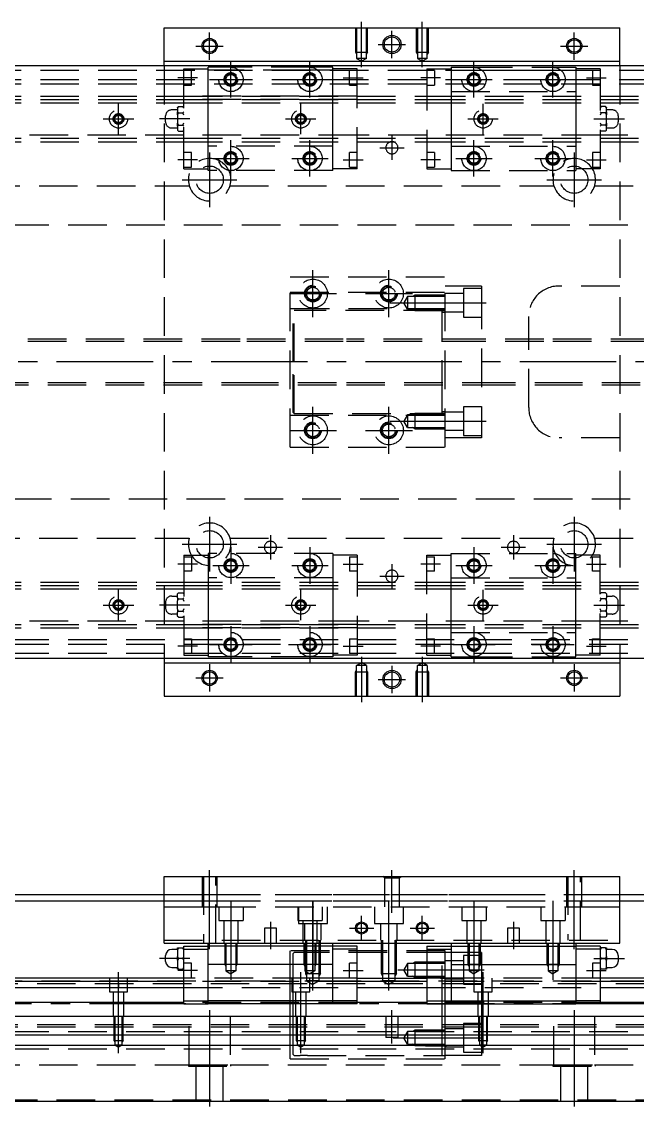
# Model space of a CAD drawing. Extents: x -94 to 670, y -24 to 355.
# Drawn here: x 108.1 to 310.8, y -2 to 355.3 of the extents above; entities that cross this region are included whole.
import ezdxf

# ---------------------------------------------------------------- set-up
doc = ezdxf.new("R2010")
doc.units = 0
doc.linetypes.add('CENTER', pattern=[50.8, 31.75, -6.35, 6.35, -6.35])
doc.linetypes.add('DASHED', pattern=[19.05, 12.7, -6.35])
doc.layers.get('0').update_dxf_attribs({"linetype": 'CONTINUOUS'})
doc.layers.add('CENTER', color=1, linetype='CENTER')

msp = doc.modelspace()

# ---------------------------------------------------------------- linework, layer by layer
at = {"color": 7, "linetype": 'CONTINUOUS'}
for p, q in [((155, 353.31), (305, 353.31)), ((155, 342.31), (155, 353.31)), ((305, 342.31), (305, 353.31)), ((474, 340.81), (-14, 340.81)), ((155, 342.31), (305, 342.31)), ((155, 340.81), (155, 342.31)), ((305, 340.81), (305, 342.31)), ((-14, 145.81), (474, 145.81)), ((155, 145.81), (155, 144.31)), ((155, 144.31), (305, 144.31)), ((155, 144.31), (155, 133.31)), ((305, 145.81), (305, 144.31)), ((305, 144.31), (305, 133.31)), ((155, 133.31), (305, 133.31)), ((155, 74), (305, 74)), ((155, 52), (155, 74)), ((305, 52), (305, 74)), ((-14, 68), (155, 68)), ((305, 68), (474, 68)), ((-6, 66), (155, 66)), ((305, 66), (466, 66)), ((155, 52), (305, 52)), ((159.72, 50.49), (159.43, 49.9)), ((159.43, 50.49), (159.72, 50.49)), ((159.43, 49.9), (159.43, 50.49)), ((159.72, 50.49), (161.19, 50.49)), ((161.45, 49.97), (161.19, 50.49)), ((161.19, 50.49), (161.5, 50.49)), ((161.5, 51), (169.5, 51)), ((161.5, 50.01), (161.5, 51)), ((169.5, 51.01), (169.5, 52)), ((169.5, 45), (169.5, 51.01)), ((210.5, 51.01), (169.5, 51.01)), ((210.5, 51.01), (210.5, 52)), ((210.5, 45), (210.5, 51.01)), ((218.5, 51), (210.5, 51)), ((218.5, 50.01), (218.5, 51)), ((241.5, 51), (249.5, 51)), ((241.5, 51), (241.5, 50.01)), ((249.5, 52), (249.5, 51.01)), ((249.5, 51.01), (290.5, 51.01)), ((249.5, 51.01), (249.5, 45)), ((290.5, 52), (290.5, 51.01)), ((290.5, 51.01), (290.5, 45)), ((298.5, 51), (290.5, 51)), ((298.5, 51), (298.5, 50.01)), ((298.5, 50.49), (298.81, 50.49)), ((298.81, 50.49), (298.55, 49.97)), ((300.28, 50.49), (298.81, 50.49)), ((300.57, 49.9), (300.28, 50.49)), ((300.28, 50.49), (300.57, 50.49)), ((300.57, 50.49), (300.57, 49.9)), ((155.5, 47), (155.5, 47.97)), ((155.5, 46.03), (155.5, 47)), ((159.43, 49.97), (157.5, 49.97)), ((159.43, 49.9), (159.43, 47.59)), ((159.43, 46.41), (159.43, 47.59)), ((159.43, 47.59), (159.72, 47)), ((159.72, 47), (159.43, 46.41)), ((161.19, 47), (159.72, 47)), ((161.19, 47), (161.5, 47.64)), ((161.5, 46.36), (161.19, 47)), ((161.5, 49.85), (161.45, 49.97)), ((161.5, 50.01), (169.5, 50.01)), ((161.5, 33), (161.5, 50.01)), ((218.5, 50.01), (210.5, 50.01)), ((218.5, 33), (218.5, 50.01)), ((241.5, 50.01), (241.5, 33)), ((241.5, 50.01), (249.5, 50.01)), ((298.5, 50.01), (290.5, 50.01)), ((298.5, 50.01), (298.5, 33)), ((298.55, 49.97), (298.5, 49.85)), ((298.5, 47.64), (298.81, 47)), ((298.81, 47), (298.5, 46.36)), ((300.28, 47), (298.81, 47)), ((300.28, 47), (300.57, 47.59)), ((300.57, 46.41), (300.28, 47)), ((302.5, 49.97), (300.57, 49.97)), ((300.57, 47.59), (300.57, 49.9)), ((300.57, 47.59), (300.57, 46.41)), ((304.5, 47.97), (304.5, 46.03)), ((157.5, 44.03), (159.43, 44.03)), ((159.43, 46.41), (159.43, 44.1)), ((159.43, 44.1), (159.72, 43.5)), ((159.43, 43.5), (159.43, 44.1)), ((159.72, 43.5), (159.43, 43.5)), ((159.72, 43.5), (161.19, 43.5)), ((161.19, 43.5), (161.5, 44.15)), ((161.5, 43.5), (161.19, 43.5)), ((210.5, 45), (169.5, 45)), ((169.5, 33), (169.5, 45)), ((210.5, 33), (210.5, 45)), ((249.5, 45), (290.5, 45)), ((249.5, 45), (249.5, 33)), ((290.5, 45), (290.5, 33)), ((298.5, 44.15), (298.81, 43.5)), ((298.81, 43.5), (298.5, 43.5)), ((300.28, 43.5), (298.81, 43.5)), ((300.28, 43.5), (300.57, 44.1)), ((300.57, 43.5), (300.28, 43.5)), ((300.57, 44.1), (300.57, 46.41)), ((300.57, 44.1), (300.57, 43.5)), ((300.57, 44.03), (302.5, 44.03)), ((161.5, 40.5), (0, 40.5)), ((161.5, 39.38), (0, 39.38)), ((218.5, 40.5), (241.5, 40.5)), ((241.5, 39.38), (218.5, 39.38)), ((460, 40.5), (298.5, 40.5)), ((460, 39.38), (298.5, 39.38)), ((0, 37.47), (161.5, 37.47)), ((218.5, 37.47), (241.5, 37.47)), ((298.5, 37.47), (460, 37)), ((159.5, 32.52), (0, 32.52)), ((161.5, 32.52), (159.5, 32.52)), ((161.5, 33), (169.5, 33)), ((161.5, 32), (161.5, 33)), ((210.5, 33), (169.5, 33)), ((169.5, 32), (169.5, 33)), ((218.5, 33), (210.5, 33)), ((210.5, 32), (210.5, 33)), ((218.5, 32), (218.5, 33)), ((241.5, 32.52), (218.5, 32.52)), ((241.5, 33), (249.5, 33)), ((241.5, 33), (241.5, 32)), ((249.5, 33), (290.5, 33)), ((249.5, 33), (249.5, 32)), ((298.5, 33), (290.5, 33)), ((290.5, 33), (290.5, 32)), ((298.5, 33), (298.5, 32)), ((460, 32.52), (298.5, 32.52)), ((161.5, 32), (169.5, 32)), ((210.5, 32), (169.5, 32)), ((218.5, 32), (210.5, 32)), ((241.5, 32), (249.5, 32)), ((249.5, 32), (290.5, 32)), ((298.5, 32), (290.5, 32)), ((0, 28), (460, 28)), ((460, 21.7), (0, 21.7)), ((460, 18.3), (0, 18.3)), ((0, 0), (460, 0))]:
    msp.add_line(p, q, dxfattribs=at)
at = {"color": 3, "linetype": 'DASHED'}
for p, q in [((218, 353.31), (218, 345.31)), ((218.38, 353.31), (218.38, 345.31)), ((221.62, 345.31), (221.62, 353.31)), ((222, 345.31), (222, 353.31)), ((238, 353.31), (238, 345.31)), ((238.38, 353.31), (238.38, 345.31)), ((241.62, 345.31), (241.62, 353.31)), ((242, 345.31), (242, 353.31)), ((218, 345.31), (220, 345.31)), ((218, 345.31), (218.38, 344.65)), ((218.38, 345.31), (218.38, 343.21)), ((218.38, 343.21), (220, 342.27)), ((221.62, 343.21), (218.38, 343.21)), ((220, 345.31), (222, 345.31)), ((221.62, 343.21), (220, 342.27)), ((222, 345.31), (221.62, 344.65)), ((221.62, 343.21), (221.62, 345.31)), ((238, 345.31), (240, 345.31)), ((238, 345.31), (238.38, 344.65)), ((238.38, 345.31), (238.38, 343.21)), ((238.38, 343.21), (240, 342.27)), ((241.62, 343.21), (238.38, 343.21)), ((240, 345.31), (242, 345.31)), ((241.62, 343.21), (240, 342.27)), ((242, 345.31), (241.62, 344.65)), ((241.62, 343.21), (241.62, 345.31)), ((155, 340.81), (155, 145.81)), ((161.5, 339.76), (169.5, 339.76)), ((161.5, 338.77), (161.5, 339.76)), ((177, 340.31), (169.5, 340.31)), ((169.5, 339.32), (169.5, 340.31)), ((203, 340.31), (177, 340.31)), ((210.5, 340.31), (203, 340.31)), ((210.5, 339.32), (210.5, 340.31)), ((218.5, 339.76), (210.5, 339.76)), ((218.5, 338.77), (218.5, 339.76)), ((241.5, 339.76), (249.5, 339.76)), ((241.5, 339.76), (241.5, 338.77)), ((249.5, 340.31), (257, 340.31)), ((249.5, 340.31), (249.5, 339.32)), ((257, 340.31), (283, 340.31)), ((283, 340.31), (290.5, 340.31)), ((290.5, 340.31), (290.5, 339.32)), ((298.5, 339.76), (290.5, 339.76)), ((298.5, 339.76), (298.5, 338.77)), ((305, 340.81), (305, 145.81)), ((0, 339.31), (460, 339.31)), ((0, 336.31), (460, 336.31)), ((164, 339.21), (161.5, 339.21)), ((161.5, 307.85), (161.5, 338.77)), ((164, 334.41), (164, 339.21)), ((174.37, 339.32), (169.5, 339.32)), ((169.5, 332.31), (169.5, 339.32)), ((179.63, 339.32), (174.37, 339.32)), ((200.37, 339.32), (179.63, 339.32)), ((205.63, 339.32), (200.37, 339.32)), ((210.5, 339.32), (205.63, 339.32)), ((210.5, 332.31), (210.5, 339.32)), ((216, 334.41), (216, 339.21)), ((218.5, 339.21), (216, 339.21)), ((218.5, 307.85), (218.5, 338.77)), ((244, 339.21), (241.5, 339.21)), ((241.5, 338.77), (241.5, 307.85)), ((244, 339.21), (244, 334.41)), ((249.5, 339.32), (249.5, 332.31)), ((259.63, 339.32), (280.37, 339.32)), ((280.37, 339.32), (285.63, 339.32)), ((290.5, 339.32), (290.5, 332.31)), ((296, 339.21), (296, 334.41)), ((298.5, 339.21), (296, 339.21)), ((298.5, 338.77), (298.5, 307.85)), ((0, 334.81), (460, 334.81)), ((161.5, 334.41), (164, 334.41)), ((169.5, 331.81), (169.5, 332.31)), ((210.5, 331.81), (210.5, 332.31)), ((216, 334.41), (218.5, 334.41)), ((241.5, 334.41), (244, 334.41)), ((249.5, 332.31), (290.5, 332.31)), ((249.5, 332.31), (249.5, 331.81)), ((290.5, 332.31), (290.5, 331.81)), ((296, 334.41), (298.5, 334.41)), ((0, 330.81), (161.5, 330.81)), ((0, 329.69), (161.5, 329.69)), ((218.5, 330.81), (161.5, 330.81)), ((161.5, 330.81), (218.5, 330.81)), ((161.5, 330.81), (218.5, 330.81)), ((218.5, 330.81), (161.5, 330.81)), ((218.5, 329.69), (161.5, 329.69)), ((161.5, 329.69), (218.5, 329.69)), ((169.5, 326.81), (169.5, 331.81)), ((210.5, 326.81), (210.5, 331.81)), ((218.5, 330.81), (241.5, 330.81)), ((218.5, 329.69), (241.5, 329.69)), ((241.5, 330.81), (298.5, 330.81)), ((241.5, 330.81), (298.5, 330.81)), ((241.5, 329.69), (298.5, 329.69)), ((241.5, 329.69), (298.5, 329.69)), ((249.5, 331.81), (249.5, 326.81)), ((290.5, 331.81), (290.5, 326.81)), ((298.5, 330.81), (460, 330.81)), ((298.5, 329.69), (460, 329.69)), ((0, 328.61), (161.5, 328.61)), ((159.43, 326.28), (157.5, 326.28)), ((159.72, 327.35), (159.43, 327.05)), ((159.72, 327.35), (159.43, 327)), ((159.43, 327), (159.43, 327.05)), ((159.43, 327), (159.43, 325.67)), ((159.43, 324.65), (159.43, 325.67)), ((159.43, 325.67), (159.72, 325.33)), ((159.72, 325.33), (159.43, 324.65)), ((159.72, 327.35), (161.19, 327.35)), ((159.72, 325.33), (161.19, 325.33)), ((161.5, 327.03), (161.19, 327.35)), ((161.5, 326.98), (161.19, 327.35)), ((161.19, 325.33), (161.5, 325.7)), ((161.5, 324.59), (161.19, 325.33)), ((161.5, 328.61), (218.5, 328.61)), ((161.5, 328.61), (218.5, 328.61)), ((169.5, 326.31), (169.5, 326.81)), ((169.5, 320.31), (169.5, 326.31)), ((210.5, 326.31), (210.5, 326.81)), ((210.5, 320.31), (210.5, 326.31)), ((218.5, 328.61), (241.5, 328.61)), ((241.5, 328.61), (298.5, 328.61)), ((241.5, 328.61), (298.5, 328.61)), ((249.5, 326.81), (249.5, 326.31)), ((249.5, 326.31), (249.5, 320.31)), ((290.5, 326.81), (290.5, 326.31)), ((290.5, 326.31), (290.5, 320.31)), ((298.5, 328.61), (460, 328.61)), ((298.81, 327.35), (298.5, 327.03)), ((298.81, 327.35), (298.5, 326.98)), ((298.5, 325.7), (298.81, 325.33)), ((298.81, 325.33), (298.5, 324.59)), ((300.28, 327.35), (298.81, 327.35)), ((300.28, 325.33), (298.81, 325.33)), ((300.57, 327.05), (300.28, 327.35)), ((300.57, 327), (300.28, 327.35)), ((300.28, 325.33), (300.57, 325.67)), ((300.57, 324.65), (300.28, 325.33)), ((300.57, 327.05), (300.57, 327)), ((300.57, 325.67), (300.57, 327)), ((302.5, 326.28), (300.57, 326.28)), ((300.57, 325.67), (300.57, 324.65)), ((155.5, 322.34), (155.5, 324.28)), ((159.43, 324.65), (159.43, 321.97)), ((159.43, 321.97), (159.72, 321.29)), ((159.43, 320.95), (159.43, 321.97)), ((161.19, 321.29), (161.5, 322.03)), ((298.5, 322.03), (298.81, 321.29)), ((300.28, 321.29), (300.57, 321.97)), ((300.57, 321.97), (300.57, 324.65)), ((300.57, 321.97), (300.57, 320.95)), ((304.5, 324.28), (304.5, 322.34)), ((161.5, 318.01), (0, 318.01)), ((157.5, 320.34), (159.43, 320.34)), ((159.72, 321.29), (159.43, 320.95)), ((159.43, 320.95), (159.43, 319.62)), ((159.43, 319.57), (159.43, 319.62)), ((159.43, 319.62), (159.72, 319.27)), ((159.43, 319.57), (159.72, 319.27)), ((159.72, 321.29), (161.19, 321.29)), ((159.72, 319.27), (161.19, 319.27)), ((161.5, 320.92), (161.19, 321.29)), ((161.19, 319.27), (161.5, 319.64)), ((161.19, 319.27), (161.5, 319.59)), ((218.5, 318.01), (161.5, 318.01)), ((218.5, 318.01), (161.5, 318.01)), ((169.5, 319.81), (169.5, 320.31)), ((169.5, 314.81), (169.5, 319.81)), ((210.5, 319.81), (210.5, 320.31)), ((210.5, 314.81), (210.5, 319.81)), ((241.5, 318.01), (218.5, 318.01)), ((298.5, 318.01), (241.5, 318.01)), ((298.5, 318.01), (241.5, 318.01)), ((249.5, 320.31), (249.5, 319.81)), ((249.5, 319.81), (249.5, 314.81)), ((290.5, 320.31), (290.5, 319.81)), ((290.5, 319.81), (290.5, 314.81)), ((298.81, 321.29), (298.5, 320.92)), ((298.5, 319.64), (298.81, 319.27)), ((298.5, 319.59), (298.81, 319.27)), ((460, 318.01), (298.5, 318.01)), ((300.28, 321.29), (298.81, 321.29)), ((300.28, 319.27), (298.81, 319.27)), ((300.57, 320.95), (300.28, 321.29)), ((300.28, 319.27), (300.57, 319.62)), ((300.28, 319.27), (300.57, 319.57)), ((300.57, 319.62), (300.57, 320.95)), ((300.57, 320.34), (302.5, 320.34)), ((300.57, 319.62), (300.57, 319.57)), ((0, 316.93), (161.5, 316.93)), ((0, 315.81), (161.5, 315.81)), ((161.5, 316.93), (218.5, 316.93)), ((161.5, 315.81), (218.5, 315.81)), ((169.5, 314.31), (169.5, 314.81)), ((210.5, 314.31), (210.5, 314.81)), ((218.5, 316.93), (241.5, 316.93)), ((218.5, 315.81), (241.5, 315.81)), ((241.5, 316.93), (298.5, 316.93)), ((241.5, 315.81), (298.5, 315.81)), ((249.5, 314.81), (249.5, 314.31)), ((290.5, 314.81), (290.5, 314.31)), ((298.5, 316.93), (460, 316.93)), ((298.5, 315.81), (460, 315.81)), ((164, 312.21), (161.5, 312.21)), ((164, 307.41), (164, 312.21)), ((210.5, 314.31), (169.5, 314.31)), ((169.5, 307.3), (169.5, 314.31)), ((210.5, 307.3), (210.5, 314.31)), ((216, 307.41), (216, 312.21)), ((218.5, 312.21), (216, 312.21)), ((244, 312.21), (241.5, 312.21)), ((244, 312.21), (244, 307.41)), ((249.5, 314.31), (290.5, 314.31)), ((249.5, 314.31), (249.5, 307.3)), ((290.5, 314.31), (290.5, 307.3)), ((298.5, 312.21), (296, 312.21)), ((296, 312.21), (296, 307.41)), ((161.5, 306.86), (161.5, 307.85)), ((161.5, 307.41), (164, 307.41)), ((169.5, 306.31), (169.5, 307.3)), ((210.5, 306.31), (210.5, 307.3)), ((216, 307.41), (218.5, 307.41)), ((218.5, 306.86), (218.5, 307.85)), ((241.5, 307.85), (241.5, 306.86)), ((241.5, 307.41), (244, 307.41)), ((249.5, 307.3), (249.5, 306.31)), ((290.5, 307.3), (290.5, 306.31)), ((296, 307.41), (298.5, 307.41)), ((298.5, 307.85), (298.5, 306.86)), ((161.5, 306.86), (169.5, 306.86)), ((210.5, 306.31), (169.5, 306.31)), ((218.5, 306.86), (210.5, 306.86)), ((241.5, 306.86), (249.5, 306.86)), ((249.5, 306.31), (290.5, 306.31)), ((298.5, 306.86), (290.5, 306.86)), ((56.71, 301.31), (163.29, 301.31)), ((176.71, 301.31), (283.29, 301.31)), ((296.71, 301.31), (403.29, 301.31)), ((460, 288.31), (10, 288.31)), ((196.5, 271.31), (247.5, 271.31)), ((196.5, 215.31), (196.5, 271.31)), ((247.5, 215.31), (247.5, 271.31)), ((259.5, 268.31), (247.5, 268.31)), ((259.5, 268.31), (259.5, 266.8)), ((305, 268.31), (285, 268.31)), ((196.5, 266.31), (247.5, 266.31)), ((235.1, 264.86), (233.91, 262.8)), ((237.5, 264.86), (235.1, 264.86)), ((235.1, 264.86), (235.1, 260.73)), ((237.5, 265.3), (236.75, 264.86)), ((247.5, 265.3), (237.5, 265.3)), ((237.5, 265.3), (237.5, 260.3)), ((247.5, 264.86), (237.5, 264.86)), ((253.5, 265.8), (247.5, 265.8)), ((259.5, 267.55), (253.5, 267.55)), ((253.5, 267.55), (253.5, 258.05)), ((259.5, 266.8), (259.5, 219.82)), ((235.1, 260.73), (233.91, 262.8)), ((247.5, 260.81), (196.5, 260.81)), ((197.5, 243.31), (197.5, 259.97)), ((246.5, 260.31), (197.84, 260.31)), ((197.84, 243.31), (197.84, 260.31)), ((235.1, 260.73), (237.5, 260.73)), ((237.5, 260.3), (236.75, 260.73)), ((237.5, 260.73), (247.5, 260.73)), ((237.5, 260.3), (247.5, 260.3)), ((246.5, 256.27), (246.5, 260.31)), ((247.5, 259.63), (246.5, 259.63)), ((247.5, 259.8), (253.5, 259.8)), ((253.5, 258.05), (259.5, 258.05)), ((275, 228.31), (275, 258.31)), ((246.5, 255.37), (246.5, 256.27)), ((246.5, 231.25), (246.5, 255.37)), ((180, 250.81), (40.5, 250.81)), ((214, 250.81), (180, 250.81)), ((259, 250.81), (215, 250.81)), ((280, 250.81), (258, 250.81)), ((410, 250.81), (280, 250.81)), ((180, 250.06), (40.5, 250.06)), ((214, 250.06), (180, 250.06)), ((259, 250.06), (215, 250.06)), ((280, 250.06), (258, 250.06)), ((410, 250.06), (280, 250.06)), ((197.5, 226.65), (197.5, 243.31)), ((197.84, 226.31), (197.84, 243.31)), ((40.5, 236.56), (180, 236.56)), ((180, 236.56), (214, 236.56)), ((215, 236.56), (259, 236.56)), ((258, 236.56), (280, 236.56)), ((280, 236.56), (410, 236.56)), ((40.5, 235.81), (180, 235.81)), ((180, 235.81), (214, 235.81)), ((215, 235.81), (259, 235.81)), ((258, 235.81), (280, 235.81)), ((280, 235.81), (410, 235.81)), ((246.5, 230.35), (246.5, 231.25)), ((246.5, 226.31), (246.5, 230.35)), ((196.5, 225.81), (247.5, 225.81)), ((197.5, 226.65), (197.84, 226.31)), ((197.84, 226.31), (246.5, 226.31)), ((235.1, 225.89), (233.91, 223.82)), ((237.5, 225.89), (235.1, 225.89)), ((235.1, 225.89), (235.1, 221.76)), ((237.5, 226.32), (236.75, 225.89)), ((247.5, 226.32), (237.5, 226.32)), ((247.5, 226.32), (237.5, 226.32)), ((237.5, 226.32), (237.5, 221.32)), ((247.5, 225.89), (237.5, 225.89)), ((246.5, 226.99), (247.5, 226.99)), ((253.5, 226.82), (247.5, 226.82)), ((259.5, 228.57), (253.5, 228.57)), ((253.5, 228.57), (253.5, 219.07)), ((235.1, 221.76), (233.91, 223.82)), ((235.1, 221.76), (237.5, 221.76)), ((237.5, 221.32), (236.75, 221.76)), ((237.5, 221.76), (247.5, 221.76)), ((237.5, 221.32), (247.5, 221.32)), ((247.5, 220.82), (253.5, 220.82)), ((259.5, 218.31), (247.5, 218.31)), ((253.5, 219.07), (259.5, 219.07)), ((259.5, 219.82), (259.5, 218.31)), ((305, 218.31), (285, 218.31)), ((196.5, 215.31), (247.5, 215.31)), ((10, 198.31), (460, 198.31)), ((56.71, 185.31), (163.29, 185.31)), ((176.71, 185.31), (283.29, 185.31)), ((296.71, 185.31), (403.29, 185.31)), ((161.5, 179.76), (169.5, 179.76)), ((161.5, 179.76), (161.5, 178.77)), ((161.5, 179.21), (164, 179.21)), ((161.5, 178.77), (161.5, 147.85)), ((164, 179.21), (164, 174.41)), ((210.5, 180.31), (169.5, 180.31)), ((169.5, 180.31), (169.5, 179.32)), ((169.5, 179.32), (169.5, 172.31)), ((210.5, 180.31), (210.5, 179.32)), ((218.5, 179.76), (210.5, 179.76)), ((210.5, 179.32), (210.5, 172.31)), ((216, 179.21), (218.5, 179.21)), ((216, 179.21), (216, 174.41)), ((218.5, 179.76), (218.5, 178.77)), ((218.5, 178.77), (218.5, 147.85)), ((241.5, 179.76), (249.5, 179.76)), ((241.5, 178.77), (241.5, 179.76)), ((241.5, 179.21), (244, 179.21)), ((241.5, 147.85), (241.5, 178.77)), ((244, 174.41), (244, 179.21)), ((249.5, 180.31), (290.5, 180.31)), ((249.5, 179.32), (249.5, 180.31)), ((249.5, 172.31), (249.5, 179.32)), ((290.5, 179.32), (290.5, 180.31)), ((298.5, 179.76), (290.5, 179.76)), ((290.5, 172.31), (290.5, 179.32)), ((296, 179.21), (298.5, 179.21)), ((296, 174.41), (296, 179.21)), ((298.5, 178.77), (298.5, 179.76)), ((298.5, 147.85), (298.5, 178.77)), ((164, 174.41), (161.5, 174.41)), ((210.5, 172.31), (169.5, 172.31)), ((169.5, 172.31), (169.5, 171.81)), ((169.5, 171.81), (169.5, 166.81)), ((210.5, 172.31), (210.5, 171.81)), ((210.5, 171.81), (210.5, 166.81)), ((218.5, 174.41), (216, 174.41)), ((244, 174.41), (241.5, 174.41)), ((249.5, 172.31), (290.5, 172.31)), ((249.5, 171.81), (249.5, 172.31)), ((249.5, 166.81), (249.5, 171.81)), ((290.5, 171.81), (290.5, 172.31)), ((290.5, 166.81), (290.5, 171.81)), ((298.5, 174.41), (296, 174.41)), ((0, 170.81), (161.5, 170.81)), ((0, 169.69), (161.5, 169.69)), ((0, 168.61), (161.5, 168.61)), ((161.5, 170.81), (218.5, 170.81)), ((161.5, 169.69), (218.5, 169.69)), ((161.5, 168.61), (218.5, 168.61)), ((161.5, 168.61), (218.5, 168.61)), ((218.5, 170.81), (241.5, 170.81)), ((218.5, 169.69), (241.5, 169.69)), ((218.5, 168.61), (241.5, 168.61)), ((241.5, 170.81), (298.5, 170.81)), ((241.5, 169.69), (298.5, 169.69)), ((241.5, 168.61), (298.5, 168.61)), ((241.5, 168.61), (298.5, 168.61)), ((298.5, 170.81), (460, 170.81)), ((298.5, 169.69), (460, 169.69)), ((298.5, 168.61), (460, 168.61)), ((157.5, 166.28), (159.43, 166.28)), ((159.43, 167), (159.72, 167.35)), ((159.43, 167.05), (159.72, 167.35)), ((159.43, 167.05), (159.43, 167)), ((159.43, 165.67), (159.43, 167)), ((159.72, 165.33), (159.43, 165.67)), ((159.43, 165.67), (159.43, 164.65)), ((159.43, 164.65), (159.72, 165.33)), ((159.43, 161.97), (159.43, 164.65)), ((159.72, 167.35), (161.19, 167.35)), ((159.72, 165.33), (161.19, 165.33)), ((161.19, 167.35), (161.5, 166.98)), ((161.19, 167.35), (161.5, 167.03)), ((161.5, 165.7), (161.19, 165.33)), ((161.19, 165.33), (161.5, 164.59)), ((169.5, 166.81), (169.5, 166.31)), ((169.5, 166.31), (169.5, 160.31)), ((210.5, 166.81), (210.5, 166.31)), ((210.5, 166.31), (210.5, 160.31)), ((249.5, 166.31), (249.5, 166.81)), ((249.5, 160.31), (249.5, 166.31)), ((290.5, 166.31), (290.5, 166.81)), ((290.5, 160.31), (290.5, 166.31)), ((298.5, 167.03), (298.81, 167.35)), ((298.5, 166.98), (298.81, 167.35)), ((298.81, 165.33), (298.5, 165.7)), ((298.5, 164.59), (298.81, 165.33)), ((300.28, 167.35), (298.81, 167.35)), ((300.28, 165.33), (298.81, 165.33)), ((300.28, 167.35), (300.57, 167.05)), ((300.28, 167.35), (300.57, 167)), ((300.57, 165.67), (300.28, 165.33)), ((300.28, 165.33), (300.57, 164.65)), ((300.57, 167), (300.57, 167.05)), ((300.57, 167), (300.57, 165.67)), ((300.57, 166.28), (302.5, 166.28)), ((300.57, 164.65), (300.57, 165.67)), ((300.57, 164.65), (300.57, 161.97)), ((155.5, 164.28), (155.5, 162.34)), ((159.72, 161.29), (159.43, 161.97)), ((159.43, 161.97), (159.43, 160.95)), ((159.43, 160.95), (159.72, 161.29)), ((159.43, 159.62), (159.43, 160.95)), ((159.72, 161.29), (161.19, 161.29)), ((161.5, 162.03), (161.19, 161.29)), ((161.19, 161.29), (161.5, 160.92)), ((298.81, 161.29), (298.5, 162.03)), ((298.5, 160.92), (298.81, 161.29)), ((300.28, 161.29), (298.81, 161.29)), ((300.57, 161.97), (300.28, 161.29)), ((300.28, 161.29), (300.57, 160.95)), ((300.57, 160.95), (300.57, 161.97)), ((300.57, 160.95), (300.57, 159.62)), ((304.5, 162.34), (304.5, 164.28)), ((161.5, 158.01), (0, 158.01)), ((159.43, 160.34), (157.5, 160.34)), ((159.72, 159.27), (159.43, 159.62)), ((159.43, 159.62), (159.43, 159.57)), ((159.72, 159.27), (159.43, 159.57)), ((159.72, 159.27), (161.19, 159.27)), ((161.5, 159.64), (161.19, 159.27)), ((161.5, 159.59), (161.19, 159.27)), ((218.5, 158.01), (161.5, 158.01)), ((218.5, 158.01), (161.5, 158.01)), ((169.5, 160.31), (169.5, 159.81)), ((169.5, 159.81), (169.5, 154.81)), ((210.5, 160.31), (210.5, 159.81)), ((210.5, 159.81), (210.5, 154.81)), ((241.5, 158.01), (218.5, 158.01)), ((298.5, 158.01), (241.5, 158.01)), ((298.5, 158.01), (241.5, 158.01)), ((249.5, 159.81), (249.5, 160.31)), ((249.5, 154.81), (249.5, 159.81)), ((290.5, 159.81), (290.5, 160.31)), ((290.5, 154.81), (290.5, 159.81)), ((298.81, 159.27), (298.5, 159.64)), ((298.81, 159.27), (298.5, 159.59)), ((460, 158.01), (298.5, 158.01)), ((300.28, 159.27), (298.81, 159.27)), ((300.57, 159.62), (300.28, 159.27)), ((300.57, 159.57), (300.28, 159.27)), ((302.5, 160.34), (300.57, 160.34)), ((300.57, 159.57), (300.57, 159.62)), ((0, 156.93), (161.5, 156.93)), ((0, 155.81), (161.5, 155.81)), ((218.5, 156.93), (161.5, 156.93)), ((161.5, 156.93), (218.5, 156.93)), ((218.5, 155.81), (161.5, 155.81)), ((161.5, 155.81), (218.5, 155.81)), ((218.5, 155.81), (161.5, 155.81)), ((161.5, 155.81), (218.5, 155.81)), ((169.5, 154.81), (169.5, 154.31)), ((169.5, 154.31), (169.5, 147.3)), ((210.5, 154.81), (210.5, 154.31)), ((210.5, 154.31), (210.5, 147.3)), ((218.5, 156.93), (241.5, 156.93)), ((218.5, 155.81), (241.5, 155.81)), ((241.5, 156.93), (298.5, 156.93)), ((241.5, 156.93), (298.5, 156.93)), ((241.5, 155.81), (298.5, 155.81)), ((241.5, 155.81), (298.5, 155.81)), ((249.5, 154.31), (249.5, 154.81)), ((249.5, 154.31), (290.5, 154.31)), ((249.5, 147.3), (249.5, 154.31)), ((290.5, 154.31), (290.5, 154.81)), ((290.5, 147.3), (290.5, 154.31)), ((298.5, 156.93), (460, 156.93)), ((298.5, 155.81), (460, 155.81)), ((460, 151.81), (0, 151.81)), ((460, 150.31), (0, 150.31)), ((161.5, 152.21), (164, 152.21)), ((164, 152.21), (164, 147.41)), ((216, 152.21), (216, 147.41)), ((216, 152.21), (218.5, 152.21)), ((241.5, 152.21), (244, 152.21)), ((244, 147.41), (244, 152.21)), ((296, 152.21), (298.5, 152.21)), ((296, 147.41), (296, 152.21)), ((460, 147.31), (0, 147.31)), ((161.5, 147.85), (161.5, 146.86)), ((164, 147.41), (161.5, 147.41)), ((161.5, 146.86), (169.5, 146.86)), ((169.5, 147.3), (169.5, 146.31)), ((210.5, 147.3), (210.5, 146.31)), ((218.5, 146.86), (210.5, 146.86)), ((218.5, 147.41), (216, 147.41)), ((218.5, 147.85), (218.5, 146.86)), ((241.5, 146.86), (241.5, 147.85)), ((244, 147.41), (241.5, 147.41)), ((241.5, 146.86), (249.5, 146.86)), ((249.5, 146.31), (249.5, 147.3)), ((290.5, 146.31), (290.5, 147.3)), ((298.5, 146.86), (290.5, 146.86)), ((298.5, 147.41), (296, 147.41)), ((298.5, 146.86), (298.5, 147.85)), ((177, 146.31), (169.5, 146.31)), ((203, 146.31), (177, 146.31)), ((203, 146.31), (177, 146.31)), ((210.5, 146.31), (203, 146.31)), ((218.38, 143.41), (220, 144.35)), ((221.62, 143.41), (218.38, 143.41)), ((218.38, 141.31), (218.38, 143.41)), ((221.62, 143.41), (220, 144.35)), ((221.62, 143.41), (221.62, 141.31)), ((238.38, 143.41), (240, 144.35)), ((241.62, 143.41), (238.38, 143.41)), ((238.38, 141.31), (238.38, 143.41)), ((241.62, 143.41), (240, 144.35)), ((241.62, 143.41), (241.62, 141.31)), ((249.5, 146.31), (257, 146.31)), ((257, 146.31), (283, 146.31)), ((283, 146.31), (290.5, 146.31)), ((218, 141.31), (218.38, 141.97)), ((218, 133.31), (218, 141.31)), ((218, 141.31), (220, 141.31)), ((218.38, 133.31), (218.38, 141.31)), ((220, 141.31), (222, 141.31)), ((222, 141.31), (221.62, 141.97)), ((221.62, 141.31), (221.62, 133.31)), ((222, 141.31), (222, 133.31)), ((238, 141.31), (238.38, 141.97)), ((238, 141.31), (240, 141.31)), ((238, 133.31), (238, 141.31)), ((238.38, 133.31), (238.38, 141.31)), ((240, 141.31), (242, 141.31)), ((242, 141.31), (241.62, 141.97)), ((241.62, 141.31), (241.62, 133.31)), ((242, 141.31), (242, 133.31)), ((167.5, 74), (167.5, 64)), ((167.93, 74), (167.93, 52)), ((172.07, 52), (172.07, 74)), ((172.5, 64), (172.5, 74)), ((227.5, 73.5), (227, 74)), ((227.5, 73.5), (227.5, 64)), ((227.5, 73.5), (232.5, 73.5)), ((232.5, 73.5), (233, 74)), ((232.5, 64), (232.5, 73.5)), ((287.5, 74), (287.5, 64)), ((287.93, 74), (287.93, 53)), ((292.07, 53), (292.07, 74)), ((292.5, 64), (292.5, 74)), ((155, 68), (192.5, 68)), ((155, 68), (167.5, 68)), ((167.5, 68), (172.5, 68)), ((172.5, 68), (287.5, 68)), ((192.5, 68), (197.5, 68)), ((197.5, 68), (262.5, 68)), ((262.5, 68), (267.5, 68)), ((267.5, 68), (305, 68)), ((287.5, 68), (292.5, 68)), ((292.5, 68), (305, 68)), ((155, 66), (192.5, 66)), ((155, 66), (167.5, 66)), ((167.5, 66), (172.5, 66)), ((172.5, 66), (287.5, 66)), ((192.5, 66), (197.5, 66)), ((197.5, 66), (262.5, 66)), ((262.5, 66), (267.5, 66)), ((267.5, 66), (305, 66)), ((287.5, 66), (292.5, 66)), ((292.5, 66), (305, 66)), ((155, 64), (167.5, 64)), ((167.5, 64), (172.5, 64)), ((172.5, 64), (287.5, 64)), ((173, 64), (173, 59.5)), ((181, 64), (181, 59.5)), ((199, 64), (199, 59.5)), ((199.25, 64), (199.25, 58.5)), ((207, 64), (207, 59.5)), ((208.75, 58.5), (208.75, 64)), ((224.25, 64), (224.25, 58.5)), ((233.75, 58.5), (233.75, 64)), ((253, 64), (253, 59.5)), ((261, 64), (261, 59.5)), ((279, 64), (279, 59.5)), ((287, 64), (287, 59.5)), ((287.5, 64), (292.5, 64)), ((292.5, 64), (305, 64)), ((173, 59.5), (181, 59.5)), ((174.75, 52), (174.75, 59.5)), ((179.25, 59.5), (179.25, 52)), ((199, 59.5), (207, 59.5)), ((199.25, 58.5), (208.75, 58.5)), ((200.75, 52), (200.75, 59.5)), ((201.25, 58.5), (201.25, 53)), ((205.25, 59.5), (205.25, 52)), ((206.75, 53), (206.75, 58.5)), ((224.25, 58.5), (233.75, 58.5)), ((226.25, 58.5), (226.25, 53)), ((231.75, 53), (231.75, 58.5)), ((253, 59.5), (261, 59.5)), ((254.75, 52), (254.75, 59.5)), ((259.25, 59.5), (259.25, 52)), ((279, 59.5), (287, 59.5)), ((280.75, 52), (280.75, 59.5)), ((285.25, 59.5), (285.25, 52)), ((190, 57), (188, 57)), ((188, 57), (188, 52)), ((192, 57), (190, 57)), ((192, 52), (192, 57)), ((270, 57), (268, 57)), ((268, 57), (268, 52)), ((272, 57), (270, 57)), ((272, 52), (272, 57)), ((155, 53), (305, 53)), ((175, 52), (175, 45)), ((175.38, 52), (175.38, 42.9)), ((178.62, 52), (178.62, 42.9)), ((179, 52), (179, 45)), ((201, 52), (201, 45)), ((201.38, 52), (201.38, 42.9)), ((201.5, 53), (201.5, 46.9)), ((201.5, 52), (201.5, 44.9)), ((201.93, 53), (201.93, 44.5)), ((204.62, 52), (204.62, 42.9)), ((205, 52), (205, 45)), ((206.07, 44.5), (206.07, 53)), ((206.5, 46.9), (206.5, 53)), ((206.5, 44.9), (206.5, 52)), ((226.5, 53), (226.5, 46.9)), ((226.5, 52), (226.5, 44.9)), ((226.93, 53), (226.93, 44.5)), ((231.07, 44.5), (231.07, 53)), ((231.5, 46.9), (231.5, 53)), ((231.5, 44.9), (231.5, 52)), ((255, 52), (255, 45)), ((255.38, 52), (255.38, 42.9)), ((258.62, 52), (258.62, 42.9)), ((259, 52), (259, 45)), ((281, 52), (281, 45)), ((281.38, 52), (281.38, 42.9)), ((284.62, 52), (284.62, 42.9)), ((285, 52), (285, 45)), ((196.5, 40.5), (196.5, 49.5)), ((247.5, 49.5), (196.5, 49.5)), ((197.84, 49), (197.5, 48.66)), ((197.5, 45), (197.5, 48.66)), ((201.5, 49), (197.84, 49)), ((247.5, 49), (201.5, 49)), ((201.5, 47.3), (201.5, 42)), ((201.93, 46.9), (201.93, 42)), ((206.07, 42), (206.07, 46.9)), ((206.5, 42), (206.5, 47.4)), ((226.5, 47.3), (226.5, 42)), ((226.93, 46.9), (226.93, 42)), ((231.07, 42), (231.07, 46.9)), ((231.5, 42), (231.5, 47.4)), ((246.5, 32), (246.5, 49)), ((247.5, 45), (247.5, 49.5)), ((259.5, 49), (247.5, 49)), ((253.5, 48), (253.5, 38.5)), ((259.5, 48), (253.5, 48)), ((259.5, 49), (259.5, 46.7)), ((259.5, 46.7), (259.5, 45)), ((164, 45.4), (161.5, 45.4)), ((164, 43), (164, 45.4)), ((164, 40.6), (164, 43)), ((179, 45), (175, 45)), ((175, 45), (175.38, 44.34)), ((178.62, 42.9), (175.38, 42.9)), ((175.38, 42.9), (177, 41.96)), ((178.62, 42.9), (177, 41.96)), ((179, 45), (178.62, 44.34)), ((197.5, 40.5), (197.5, 45)), ((205, 45), (201, 45)), ((201, 45), (201.38, 44.34)), ((204.62, 42.9), (201.38, 42.9)), ((201.38, 42.9), (203, 41.96)), ((204.62, 42.9), (203, 41.96)), ((205, 45), (204.62, 44.34)), ((218.5, 45.4), (216, 45.4)), ((216, 43), (216, 45.4)), ((216, 40.6), (216, 43)), ((235.1, 45.32), (233.91, 43.25)), ((235.1, 41.18), (233.91, 43.25)), ((235.1, 45.32), (235.1, 41.18)), ((237.5, 45.32), (235.1, 45.32)), ((237.5, 45.75), (236.75, 45.32)), ((237.5, 45.75), (237.5, 40.75)), ((247.5, 45.75), (237.5, 45.75)), ((247.5, 45.32), (237.5, 45.32)), ((253.5, 46.25), (247.5, 46.25)), ((247.5, 40.5), (247.5, 45)), ((259, 45), (255, 45)), ((255, 45), (255.38, 44.34)), ((258.62, 42.9), (255.38, 42.9)), ((255.38, 42.9), (257, 41.96)), ((258.62, 42.9), (257, 41.96)), ((259, 45), (258.62, 44.34)), ((259.5, 45), (259.5, 40.5)), ((285, 45), (281, 45)), ((281, 45), (281.38, 44.34)), ((284.62, 42.9), (281.38, 42.9)), ((281.38, 42.9), (283, 41.96)), ((284.62, 42.9), (283, 41.96)), ((285, 45), (284.62, 44.34)), ((296, 45.4), (296, 40.6)), ((298.5, 45.4), (296, 45.4)), ((184.5, 39.5), (40.5, 39.5)), ((137, 40.49), (137, 35.99)), ((143, 35.99), (143, 40.49)), ((161.5, 40.6), (164, 40.6)), ((203.35, 40.5), (161.5, 40.5)), ((218.5, 39.38), (161.5, 39.38)), ((214, 39.5), (184.5, 39.5)), ((196.5, 32), (196.5, 40.5)), ((197, 40.49), (197, 35.99)), ((197.5, 32), (197.5, 40.5)), ((201.5, 42), (203.5, 42)), ((201.5, 42), (201.93, 41.25)), ((201.93, 42), (201.93, 39.6)), ((206.07, 39.6), (201.93, 39.6)), ((201.93, 39.6), (204, 38.41)), ((203, 35.99), (203, 40.49)), ((206.65, 40.5), (203.35, 40.5)), ((203.5, 42), (206.5, 42)), ((206.07, 39.6), (204, 38.41)), ((206.07, 39.6), (206.07, 42)), ((206.5, 42), (206.07, 41.25)), ((218.5, 40.5), (206.65, 40.5)), ((258, 39.5), (214, 39.5)), ((216, 40.6), (218.5, 40.6)), ((226.5, 42), (228.5, 42)), ((226.5, 42), (226.93, 41.25)), ((226.93, 42), (226.93, 39.6)), ((231.07, 39.6), (226.93, 39.6)), ((226.93, 39.6), (229, 38.41)), ((228.5, 42), (231.5, 42)), ((231.07, 39.6), (229, 38.41)), ((231.07, 39.6), (231.07, 42)), ((231.5, 42), (231.07, 41.25)), ((235.1, 41.18), (237.5, 41.18)), ((237.5, 40.75), (236.75, 41.18)), ((237.5, 41.18), (247.5, 41.18)), ((237.5, 40.75), (247.5, 40.75)), ((253.35, 40.5), (241.5, 40.5)), ((298.5, 39.38), (241.5, 39.38)), ((246, 40.5), (252.6, 40.5)), ((247.5, 32), (247.5, 40.5)), ((247.5, 40.25), (253.5, 40.25)), ((248, 40.5), (252, 40.5)), ((256.65, 40.5), (253.35, 40.5)), ((298.5, 40.5), (256.65, 40.5)), ((257, 40.49), (257, 35.99)), ((275.5, 39.5), (258, 39.5)), ((259.5, 40.5), (259.5, 32)), ((263, 35.99), (263, 40.49)), ((410, 39.5), (275.5, 39.5)), ((296, 40.6), (298.5, 40.6)), ((37, 38.75), (409.99, 38.75)), ((137, 35.99), (143, 35.99)), ((138.25, 35.99), (138.25, 27.99)), ((140, 39), (140, 37.7)), ((141.75, 27.99), (141.75, 35.99)), ((161.5, 37.47), (218.5, 37.47)), ((197, 35.99), (203, 35.99)), ((198.25, 35.99), (198.25, 27.99)), ((201.75, 27.99), (201.75, 35.99)), ((241.5, 37.47), (298.5, 37.47)), ((253.5, 38.5), (259.5, 38.5)), ((257, 35.99), (263, 35.99)), ((258.25, 35.99), (258.25, 27.99)), ((261.75, 27.99), (261.75, 35.99)), ((218.5, 32.52), (161.5, 32.5)), ((298.5, 32.5), (241.5, 32.52)), ((196.5, 28), (196.5, 32)), ((197.5, 28), (197.5, 32)), ((246.5, 28), (246.5, 32)), ((247.5, 28), (247.5, 32)), ((259.5, 32), (259.5, 28)), ((37, 25.25), (409.99, 25.25)), ((138.5, 27.99), (138.5, 22.24)), ((138.5, 27.99), (138.5, 22.24)), ((138.77, 27.99), (138.77, 21.99)), ((141.23, 21.99), (141.23, 27.99)), ((141.5, 22.24), (141.5, 27.99)), ((141.5, 22.24), (141.5, 27.99)), ((163.29, 12), (163.29, 28)), ((176.71, 28), (176.71, 12)), ((196.5, 21.7), (196.5, 28)), ((197.5, 21.7), (197.5, 28)), ((198.5, 27.99), (198.5, 22.24)), ((198.5, 27.99), (198.5, 22.24)), ((198.77, 27.99), (198.77, 21.99)), ((201.23, 21.99), (201.23, 27.99)), ((201.5, 22.24), (201.5, 27.99)), ((201.5, 22.24), (201.5, 27.99)), ((228, 28), (228, 21)), ((232, 21), (232, 28)), ((246.5, 23.25), (246.5, 28)), ((247.5, 21.7), (247.5, 28)), ((253.5, 25.6), (253.5, 16.1)), ((259.5, 25.6), (253.5, 25.6)), ((258.5, 27.99), (258.5, 22.24)), ((258.5, 27.99), (258.5, 22.24)), ((258.77, 27.99), (258.77, 21.99)), ((259.5, 28), (259.5, 21.7)), ((261.23, 21.99), (261.23, 27.99)), ((261.5, 22.24), (261.5, 27.99)), ((261.5, 22.24), (261.5, 27.99)), ((283.29, 12), (283.29, 28)), ((296.71, 28), (296.71, 12)), ((460, 22.85), (0, 22.85)), ((37, 24.5), (409.99, 24.5)), ((138.5, 22.24), (138.5, 21.69)), ((138.5, 21.69), (138.5, 19.99)), ((138.77, 21.99), (138.77, 19.99)), ((141.23, 19.99), (141.23, 21.99)), ((141.5, 21.69), (141.5, 22.24)), ((141.5, 19.99), (141.5, 21.69)), ((196.5, 19), (196.5, 21.7)), ((197.5, 18.3), (197.5, 21.7)), ((198.5, 22.24), (198.5, 21.69)), ((198.5, 21.69), (198.5, 19.99)), ((198.77, 21.99), (198.77, 19.99)), ((201.23, 19.99), (201.23, 21.99)), ((201.5, 21.69), (201.5, 22.24)), ((201.5, 19.99), (201.5, 21.69)), ((235.1, 22.92), (233.91, 20.85)), ((235.1, 22.92), (235.1, 18.78)), ((237.5, 22.92), (235.1, 22.92)), ((237.5, 23.35), (236.75, 22.92)), ((247.5, 23.35), (237.5, 23.35)), ((237.5, 23.35), (237.5, 18.35)), ((247.5, 22.92), (237.5, 22.92)), ((246.5, 21.7), (246.5, 23.25)), ((246.5, 18.3), (246.5, 21.7)), ((253.5, 23.85), (247.5, 23.85)), ((247.5, 19), (247.5, 21.7)), ((258.5, 22.24), (258.5, 21.69)), ((258.5, 21.69), (258.5, 19.99)), ((258.77, 21.99), (258.77, 19.99)), ((259.5, 24.69), (259.5, 18.94)), ((259.5, 24.69), (259.5, 18.94)), ((259.5, 21.7), (259.5, 20)), ((261.23, 19.99), (261.23, 21.99)), ((261.5, 21.69), (261.5, 22.24)), ((261.5, 19.99), (261.5, 21.69)), ((138.5, 19.99), (138.77, 19.52)), ((138.5, 19.99), (141.5, 19.99)), ((138.77, 19.99), (138.77, 18.49)), ((138.77, 18.49), (140, 17.78)), ((141.23, 18.49), (138.77, 18.49)), ((138.77, 18.49), (141.23, 18.49)), ((141.23, 18.49), (140, 17.78)), ((141.23, 18.49), (141.23, 19.99)), ((141.5, 19.99), (141.23, 19.52)), ((196.5, 18.3), (196.5, 19)), ((196.5, 14), (196.5, 18.3)), ((197.5, 15.34), (197.5, 18.3)), ((198.5, 19.99), (198.77, 19.52)), ((198.5, 19.99), (201.5, 19.99)), ((198.77, 19.99), (198.77, 18.49)), ((198.77, 18.49), (200, 17.78)), ((201.23, 18.49), (198.77, 18.49)), ((198.77, 18.49), (201.23, 18.49)), ((201.23, 18.49), (200, 17.78)), ((201.23, 18.49), (201.23, 19.99)), ((201.5, 19.99), (201.23, 19.52)), ((232, 21), (228, 21)), ((235.1, 18.78), (233.91, 20.85)), ((235.1, 18.78), (237.5, 18.78)), ((237.5, 18.35), (236.75, 18.78)), ((237.5, 18.78), (247.5, 18.78)), ((237.5, 18.35), (247.5, 18.35)), ((241, 18.25), (248, 18.25)), ((245.5, 18.25), (245.5, 18.3)), ((246.5, 15), (246.5, 18.25)), ((247.5, 18.3), (247.5, 19)), ((247.5, 14), (247.5, 18.3)), ((258.5, 19.99), (258.77, 19.52)), ((258.5, 19.99), (261.5, 19.99)), ((258.77, 19.99), (258.77, 18.49)), ((258.77, 18.49), (260, 17.78)), ((261.23, 18.49), (258.77, 18.49)), ((258.77, 18.49), (261.23, 18.49)), ((259.5, 20), (259.5, 18.3)), ((259.5, 18.3), (259.5, 17.3)), ((261.23, 18.49), (260, 17.78)), ((261.23, 18.49), (261.23, 19.99)), ((261.5, 19.99), (261.23, 19.52)), ((460, 17.15), (0, 17.15)), ((197.5, 15.34), (197.84, 15)), ((197.84, 15), (199.75, 15)), ((202.25, 15), (199.75, 15)), ((202.25, 15), (247.5, 15)), ((247.5, 17.85), (253.5, 17.85)), ((259.5, 15), (247.5, 15)), ((253.5, 16.1), (259.5, 16.1)), ((259.5, 17.3), (259.5, 15)), ((56.71, 12), (163.29, 12)), ((163, 12), (163, 11.5)), ((163, 11.5), (177, 11.5)), ((163.29, 12), (176.71, 12)), ((165.5, 11.5), (165.5, 0)), ((174.5, 0), (174.5, 11.5)), ((176.71, 12), (283.29, 12)), ((177, 11.5), (177, 12)), ((196.5, 14), (247.5, 14)), ((283, 12), (283, 11.5)), ((283, 11.5), (297, 11.5)), ((283.29, 12), (296.71, 12)), ((285.5, 11.5), (285.5, 0)), ((294.5, 0), (294.5, 11.5)), ((296.71, 12), (403.29, 12)), ((297, 11.5), (297, 12)), ((62.5, 0.5), (460, 0.5))]:
    msp.add_line(p, q, dxfattribs=at)
at = {"color": 7, "linetype": 'CONTINUOUS'}
for centre, radius in [((230, 347.81), 3), ((230, 347.81), 2.5), ((170, 347.31), 2.07), ((290, 347.31), 2.07), ((170, 139.31), 2.07), ((230, 138.81), 3), ((230, 138.81), 2.5), ((290, 139.31), 2.07), ((220, 57), 1.62), ((240, 57), 1.62)]:
    msp.add_circle(centre, radius, dxfattribs=at)
at = {"color": 3, "linetype": 'CONTINUOUS'}
for centre, radius in [((170, 347.31), 2.5), ((290, 347.31), 2.5), ((170, 139.31), 2.5), ((290, 139.31), 2.5), ((220, 57), 2), ((240, 57), 2)]:
    msp.add_circle(centre, radius, dxfattribs=at)
at = {"color": 3, "linetype": 'DASHED'}
for centre, radius in [((177, 336.31), 4), ((203, 336.31), 4), ((257, 336.31), 4), ((283, 336.31), 4), ((177, 336.31), 2.25), ((177, 336.31), 2), ((177, 336.31), 1.62), ((203, 336.31), 2.25), ((203, 336.31), 2), ((203, 336.31), 1.62), ((257, 336.31), 2.25), ((257, 336.31), 2), ((257, 336.31), 1.62), ((283, 336.31), 2.25), ((283, 336.31), 2), ((283, 336.31), 1.62), ((140, 323.31), 3), ((200, 323.31), 3), ((260, 323.31), 3), ((140, 323.31), 1.75), ((140, 323.31), 1.5), ((140, 323.31), 1.23), ((200, 323.31), 1.75), ((200, 323.31), 1.5), ((200, 323.31), 1.23), ((260, 323.31), 1.75), ((260, 323.31), 1.5), ((260, 323.31), 1.23), ((177, 310.31), 4), ((177, 310.31), 2.25), ((177, 310.31), 2), ((177, 310.31), 1.62), ((203, 310.31), 4), ((203, 310.31), 2.25), ((203, 310.31), 2), ((203, 310.31), 1.62), ((257, 310.31), 4), ((257, 310.31), 2.25), ((257, 310.31), 2), ((257, 310.31), 1.62), ((283, 310.31), 4), ((283, 310.31), 2.25), ((283, 310.31), 2), ((283, 310.31), 1.62), ((170, 303.31), 4.5), ((290, 303.31), 4.5), ((204, 265.81), 4.75), ((204, 265.81), 2.75), ((204, 265.81), 2.5), ((229, 265.81), 4.75), ((229, 265.81), 2.75), ((229, 265.81), 2.5), ((204, 265.81), 2.1), ((229, 265.81), 2.1), ((204, 220.81), 4.75), ((229, 220.81), 4.75), ((204, 220.81), 2.75), ((204, 220.81), 2.5), ((204, 220.81), 2.1), ((229, 220.81), 2.75), ((229, 220.81), 2.5), ((229, 220.81), 2.1), ((170, 183.31), 4.5), ((290, 183.31), 4.5), ((177, 176.31), 4), ((203, 176.31), 4), ((257, 176.31), 4), ((283, 176.31), 4), ((177, 176.31), 2.25), ((177, 176.31), 2), ((177, 176.31), 1.62), ((203, 176.31), 2.25), ((203, 176.31), 2), ((203, 176.31), 1.62), ((257, 176.31), 2.25), ((257, 176.31), 2), ((257, 176.31), 1.62), ((283, 176.31), 2.25), ((283, 176.31), 2), ((283, 176.31), 1.62), ((140, 163.31), 3), ((140, 163.31), 1.75), ((140, 163.31), 1.5), ((140, 163.31), 1.23), ((200, 163.31), 3), ((200, 163.31), 1.75), ((200, 163.31), 1.5), ((200, 163.31), 1.23), ((260, 163.31), 3), ((260, 163.31), 1.75), ((260, 163.31), 1.5), ((260, 163.31), 1.23), ((177, 150.31), 4), ((203, 150.31), 4), ((257, 150.31), 4), ((283, 150.31), 4), ((177, 150.31), 2.25), ((177, 150.31), 2), ((177, 150.31), 1.62), ((203, 150.31), 2.25), ((203, 150.31), 2), ((203, 150.31), 1.62), ((257, 150.31), 2.25), ((257, 150.31), 2), ((257, 150.31), 1.62), ((283, 150.31), 2.25), ((283, 150.31), 2), ((283, 150.31), 1.62)]:
    msp.add_circle(centre, radius, dxfattribs=at)
for centre, radius, start, end in [((157.5, 324.28), 2, 90, 180), ((302.5, 324.28), 2, 0, 90), ((157.5, 322.34), 2, 180, 270), ((302.5, 322.34), 2, 270, 360), ((230, 313.81), 2, 90, 270), ((230, 313.81), 2, 270, 90), ((170, 303.31), 7, 16.6015, 163.3985), ((290, 303.31), 7, 16.6015, 163.3985), ((170, 303.31), 7, 163.3985, 16.6015), ((290, 303.31), 7, 163.3985, 16.6015), ((285, 258.31), 10, 90, 180), ((285, 228.31), 10, 180, 270), ((170, 183.31), 7, 16.6015, 163.3985), ((290, 183.31), 7, 16.6015, 163.3985), ((170, 183.31), 7, 163.3985, 16.6015), ((190, 182.31), 2, 90, 270), ((190, 182.31), 2, 270, 90), ((270, 182.31), 2, 90, 270), ((270, 182.31), 2, 270, 90), ((290, 183.31), 7, 163.3985, 16.6015), ((230, 172.81), 2, 90, 270), ((230, 172.81), 2, 270, 90), ((157.5, 164.28), 2, 90, 180), ((302.5, 164.28), 2, 0, 90), ((157.5, 162.34), 2, 180, 270), ((302.5, 162.34), 2, 270, 0)]:
    msp.add_arc(centre, radius, start, end, dxfattribs=at)
at = {"color": 7, "linetype": 'CONTINUOUS'}
for centre, start, end in [((157.5, 47.97), 90, 180), ((302.5, 47.97), 0, 90), ((157.5, 46.03), 180, 270), ((302.5, 46.03), 270, 360)]:
    msp.add_arc(centre, 2, start, end, dxfattribs=at)
at = {"layer": 'CENTER', "color": 1, "linetype": 'CENTER'}
for p, q in [((220, 340.31), (220, 355.31)), ((240, 340.31), (240, 355.31)), ((170, 342.81), (170, 351.81)), ((230, 343.31), (230, 352.31)), ((290, 342.81), (290, 351.81)), ((165.5, 347.31), (174.5, 347.31)), ((225.5, 347.81), (234.5, 347.81)), ((285.5, 347.31), (294.5, 347.31)), ((177, 330.31), (177, 342.31)), ((203, 330.31), (203, 342.31)), ((257, 330.31), (257, 342.31)), ((283, 330.31), (283, 342.31)), ((166, 336.81), (159.5, 336.81)), ((170, 336.31), (184, 336.31)), ((171, 336.31), (183, 336.31)), ((196, 336.31), (210, 336.31)), ((197, 336.31), (209, 336.31)), ((214, 336.81), (220.5, 336.81)), ((246, 336.81), (239.5, 336.81)), ((251, 336.31), (263, 336.31)), ((276, 336.31), (290, 336.31)), ((277, 336.31), (289, 336.31)), ((294, 336.81), (300.5, 336.81)), ((140, 318.31), (140, 328.31)), ((200, 318.31), (200, 328.31)), ((260, 318.31), (260, 328.31)), ((135, 323.31), (145, 323.31)), ((163.5, 323.31), (153.5, 323.31)), ((195, 323.31), (205, 323.31)), ((255, 323.31), (265, 323.31)), ((296.5, 323.31), (306.5, 323.31)), ((177, 304.31), (177, 316.31)), ((203, 304.31), (203, 316.31)), ((230, 317.81), (230, 309.81)), ((257, 304.31), (257, 316.31)), ((283, 304.31), (283, 316.31)), ((170, 312.31), (170, 294.31)), ((226, 313.81), (234, 313.81)), ((290, 312.31), (290, 294.31)), ((166, 309.81), (159.5, 309.81)), ((171, 310.31), (183, 310.31)), ((197, 310.31), (209, 310.31)), ((214, 309.81), (220.5, 309.81)), ((246, 309.81), (239.5, 309.81)), ((251, 310.31), (263, 310.31)), ((277, 310.31), (289, 310.31)), ((294, 309.81), (300.5, 309.81)), ((161, 303.31), (179, 303.31)), ((281, 303.31), (299, 303.31)), ((204, 258.06), (204, 273.56)), ((229, 258.06), (229, 273.56)), ((196.25, 265.81), (211.75, 265.81)), ((221.25, 265.81), (236.75, 265.81)), ((229.29, 262.8), (262.5, 262.8)), ((507, 243.31), (-10.32, 243.31)), ((204, 213.06), (204, 228.56)), ((229, 213.06), (229, 228.56)), ((229.29, 223.82), (262.5, 223.82)), ((196.25, 220.81), (211.75, 220.81)), ((221.25, 220.81), (236.75, 220.81)), ((170, 192.31), (170, 174.31)), ((290, 192.31), (290, 174.31)), ((190, 186.31), (190, 178.31)), ((270, 186.31), (270, 178.31)), ((161, 183.31), (179, 183.31)), ((177, 182.31), (177, 170.31)), ((186, 182.31), (194, 182.31)), ((203, 182.31), (203, 170.31)), ((257, 182.31), (257, 170.31)), ((266, 182.31), (274, 182.31)), ((281, 183.31), (299, 183.31)), ((283, 182.31), (283, 170.31)), ((166, 176.81), (159.5, 176.81)), ((171, 176.31), (183, 176.31)), ((197, 176.31), (209, 176.31)), ((214, 176.81), (220.5, 176.81)), ((230, 176.81), (230, 168.81)), ((246, 176.81), (239.5, 176.81)), ((251, 176.31), (263, 176.31)), ((277, 176.31), (289, 176.31)), ((294, 176.81), (300.5, 176.81)), ((226, 172.81), (234, 172.81)), ((140, 158.31), (140, 168.31)), ((200, 158.31), (200, 168.31)), ((260, 158.31), (260, 168.31)), ((135, 163.31), (145, 163.31)), ((163.5, 163.31), (153.5, 163.31)), ((195, 163.31), (205, 163.31)), ((255, 163.31), (265, 163.31)), ((296.5, 163.31), (306.5, 163.31)), ((177, 156.31), (177, 144.31)), ((203, 156.31), (203, 144.31)), ((257, 156.31), (257, 144.31)), ((283, 156.31), (283, 144.31)), ((170, 150.31), (184, 150.31)), ((171, 150.31), (183, 150.31)), ((196, 150.31), (210, 150.31)), ((197, 150.31), (209, 150.31)), ((250, 150.31), (264, 150.31)), ((251, 150.31), (263, 150.31)), ((276, 150.31), (290, 150.31)), ((277, 150.31), (289, 150.31)), ((166, 149.81), (159.5, 149.81)), ((214, 149.81), (220.5, 149.81)), ((246, 149.81), (239.5, 149.81)), ((294, 149.81), (300.5, 149.81)), ((170, 143.81), (170, 134.81)), ((220, 146.31), (220, 131.31)), ((230, 143.31), (230, 134.31)), ((240, 146.31), (240, 131.31)), ((290, 143.81), (290, 134.81)), ((165.5, 139.31), (174.5, 139.31)), ((225.5, 138.81), (234.5, 138.81)), ((285.5, 139.31), (294.5, 139.31)), ((170, 50), (170, 76)), ((230, 62), (230, 76)), ((290, 50), (290, 76)), ((177, 66), (177, 39.96)), ((204, 39.96), (204, 66)), ((204, 66), (204, 39.96)), ((204, 36.41), (204, 66)), ((229, 36.41), (229, 66)), ((257, 66), (257, 39.96)), ((283, 66), (283, 39.96)), ((220, 53), (220, 61)), ((240, 53), (240, 61)), ((190, 59), (190, 50)), ((270, 59), (270, 50)), ((216, 57), (224, 57)), ((236, 57), (244, 57)), ((163.5, 47), (153.5, 47)), ((296.5, 47), (306.5, 47)), ((166, 43), (159.5, 43)), ((214, 43), (220.5, 43)), ((231.91, 43.25), (260.3, 43.25)), ((294, 43), (300.5, 43)), ((140, 15.78), (140, 42.5)), ((200, 15.78), (200, 42.5)), ((260, 15.78), (260, 42.5)), ((467, 32), (23, 32)), ((170, 30), (170, -2)), ((230, 19), (230, 30)), ((290, 30), (290, -2)), ((230.35, 20.85), (259.94, 20.85))]:
    msp.add_line(p, q, dxfattribs=at)

doc.saveas('drawing.dxf')
